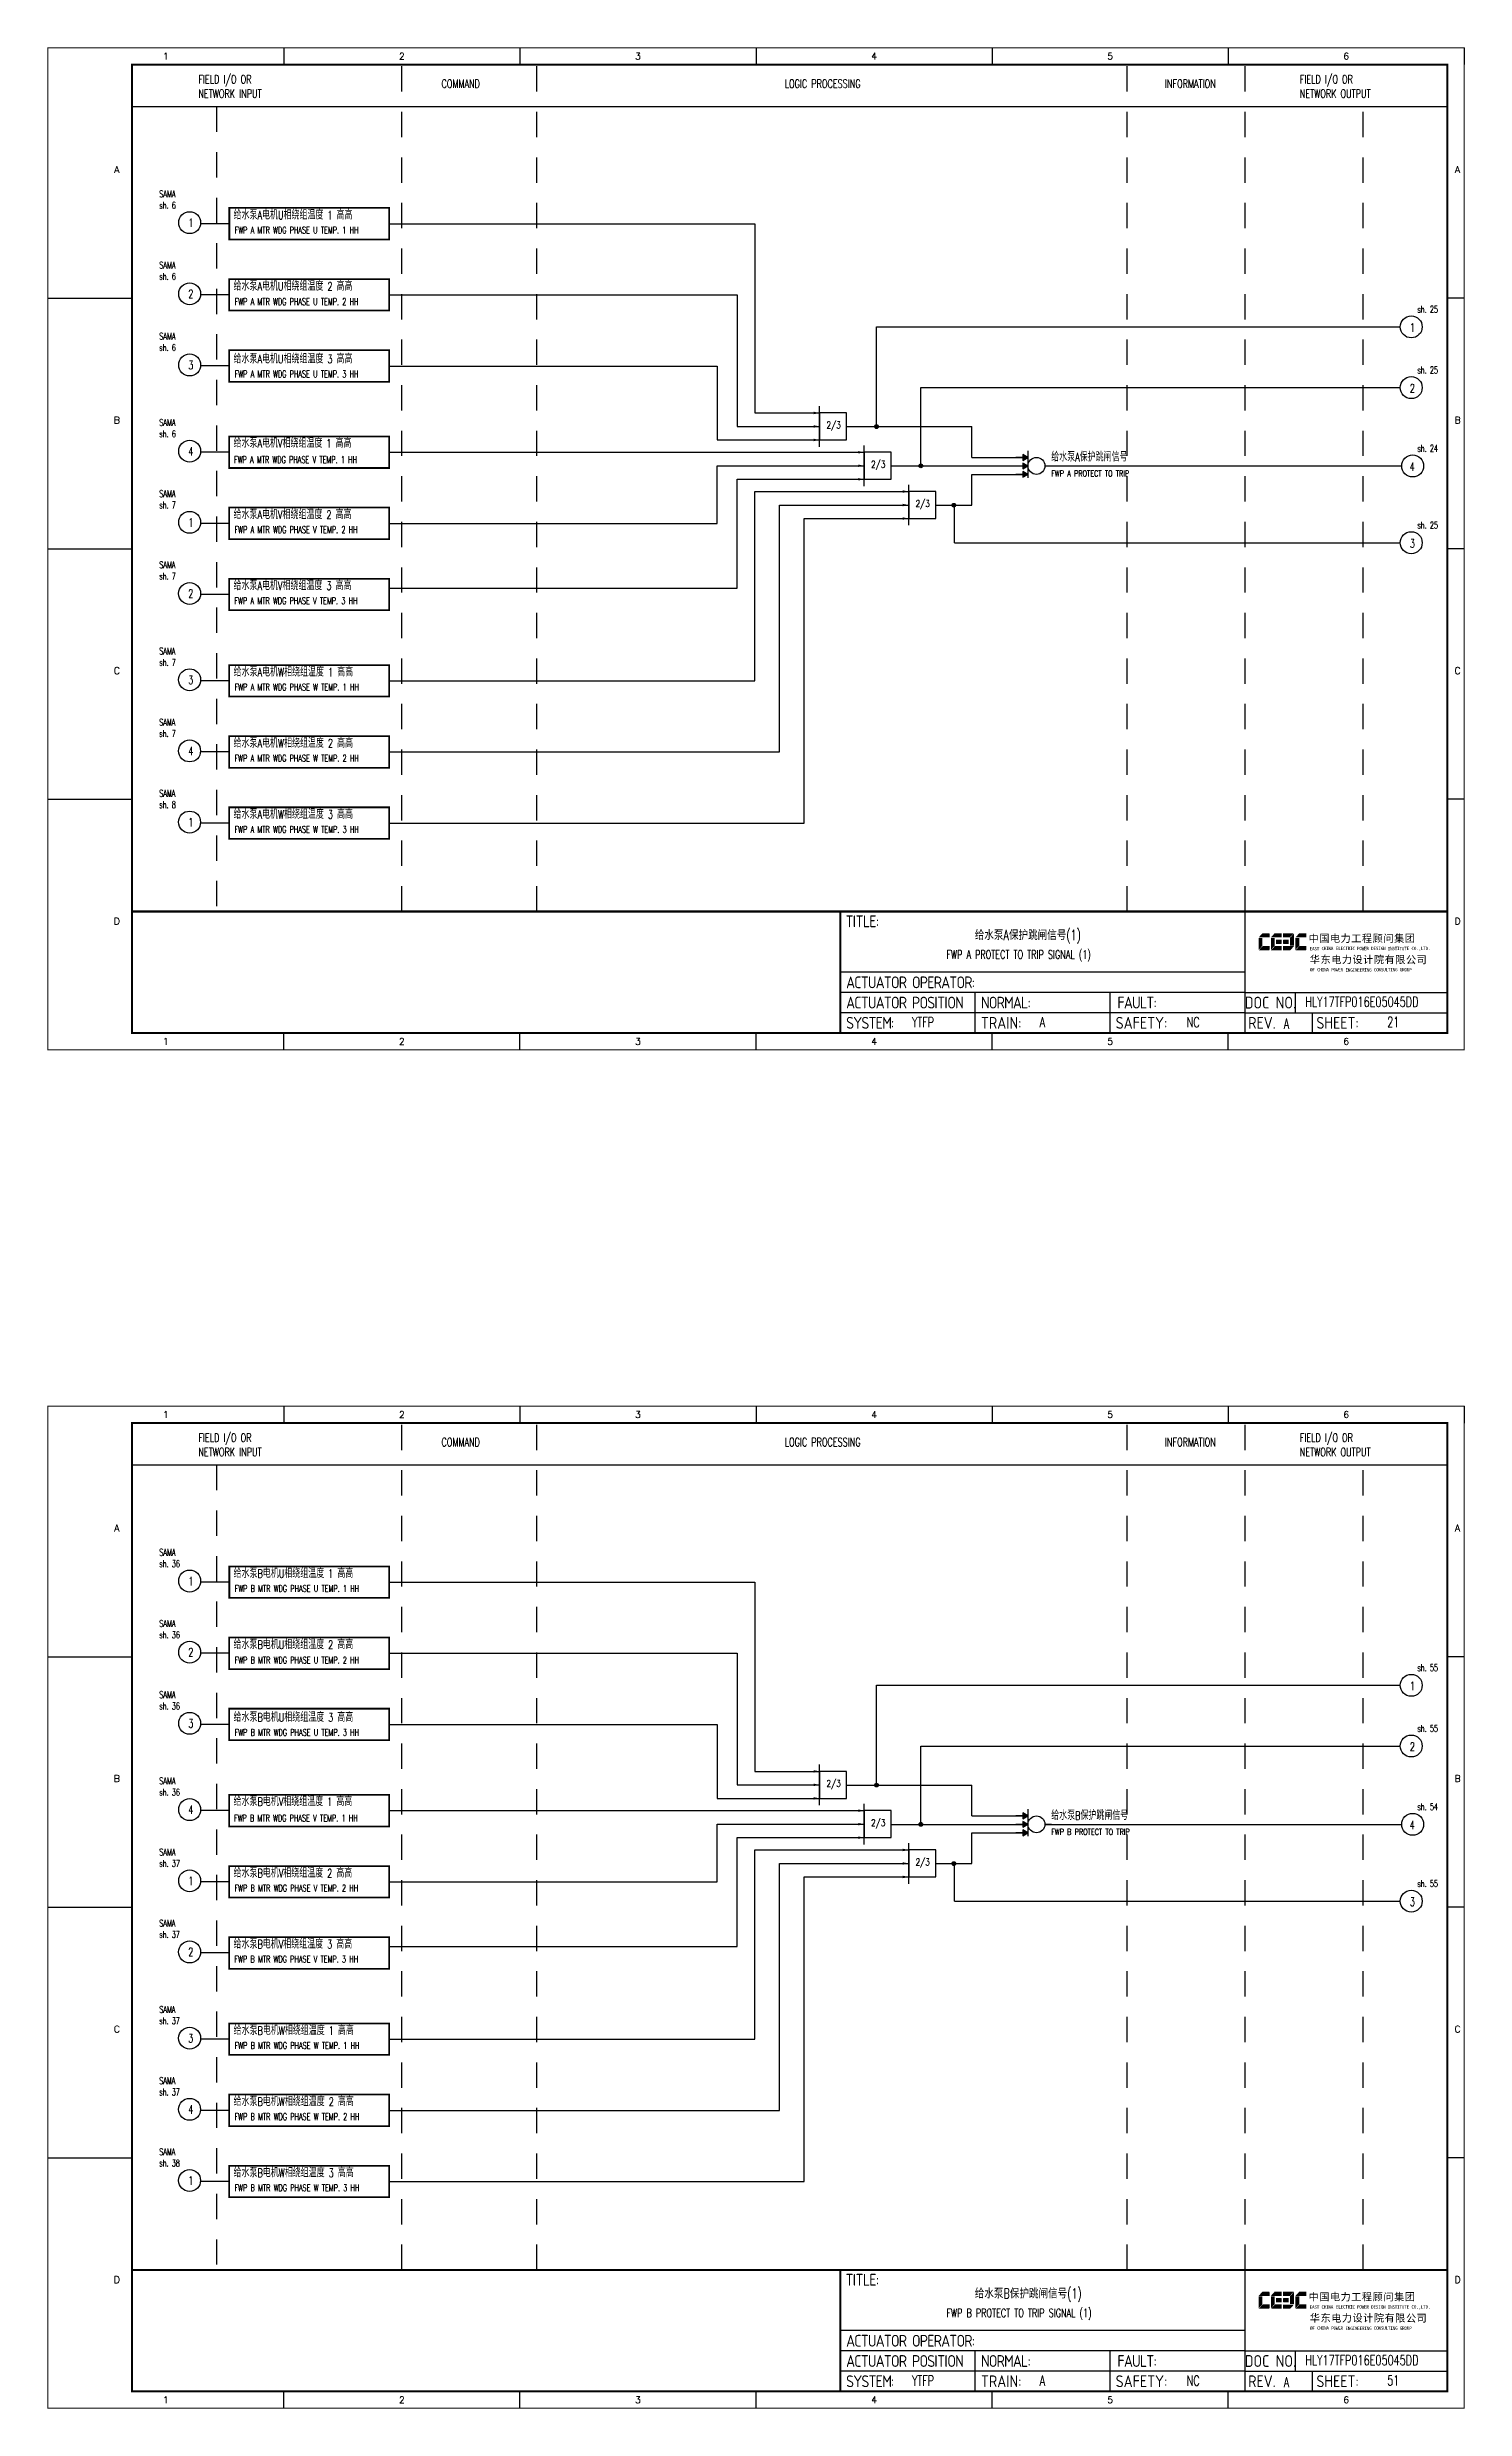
# Model space of a CAD drawing. Header units: millimetres. Extents: x 38833 to 52469, y 29493 to 32647.
# Drawn here: x 47971 to 48392, y 30241 to 30941 of the extents above; entities that cross this region are included whole.
import ezdxf
from ezdxf.enums import TextEntityAlignment as Align

# ---------------------------------------------------------------- set-up
doc = ezdxf.new("R2010")
doc.units = ezdxf.units.MM
doc.linetypes.add('JIS_02_0.7', pattern=[1.35, 0.75, -0.6])
for name, color, linetype in [('BLOCK', 7, 'Continuous'), ('BORDER', 1, 'Continuous'), ('MLINE', 6, 'Continuous'), ('TITLE', 1, 'Continuous'), ('TK', 7, 'Continuous'), ('图框_外框线', 7, 'Continuous'), ('图框_标题栏文字', 6, 'Continuous')]:
    doc.layers.add(name, color=color, linetype=linetype)
doc.styles.add('DANIEL', font='COMPLEX', dxfattribs={"width": 0.7, "bigfont": 'GVFS'})
doc.styles.add('ecepdi', font='simhei.ttf', dxfattribs={"width": 0.9})
doc.styles.get("Standard").update_dxf_attribs({"font": 'romans.shx', "width": 0.7, "bigfont": 'hztxta.shx'})
doc.styles.add('工程字', font='gbenor.shx', dxfattribs={"bigfont": 'gbcbig.shx'})

# ---------------------------------------------------------------- blocks, each defined once
blk = doc.blocks.new('huo2')
at = {"layer": 'BORDER'}
for points in [[(-56.26, 909.27), (-57.76, 910.13), (-57.76, 908.4)], [(-56.26, 906.77), (-57.76, 907.63), (-57.76, 905.9)], [(-56.26, 904.27), (-57.76, 905.13), (-57.76, 903.4)]]:
    blk.add_hatch(color=256, dxfattribs=at).paths.add_polyline_path(points)
for p, q in [((-56.26, 911.28), (-56.26, 903.28)), ((-56.26, 909.27), (-59.86, 909.27)), ((-59.86, 906.77), (-56.26, 906.77)), ((-56.26, 904.27), (-59.86, 904.27)), ((-51.26, 906.77), (-49.26, 906.77))]:
    blk.add_line(p, q, dxfattribs=at)
for points in [[(-56.26, 909.27), (-57.76, 910.13), (-57.76, 908.4)], [(-56.26, 906.77), (-57.76, 907.63), (-57.76, 905.9)], [(-56.26, 904.27), (-57.76, 905.13), (-57.76, 903.4)]]:
    blk.add_lwpolyline(points, close=True, dxfattribs=at)
blk.add_circle((-53.76, 906.77), 2.5, dxfattribs=at)
blk = doc.blocks.new('A$C1E0003F3')
h = blk.add_hatch(color=152)
edge = h.paths.add_edge_path()
edge.add_ellipse((5.15, 4.41), major_axis=(0, 0.211), ratio=0.769231, start_angle=-90, end_angle=0)
edge.add_line((5.15, 4.62), (3.22, 4.62))
edge.add_line((3.22, 4.62), (2.09, 3.35))
edge.add_line((2.09, 3.35), (5.32, 3.35))
edge.add_line((5.32, 3.35), (5.32, 4.41))
h.paths.add_polyline_path([(3.22, 3.23), (2.09, 3.23), (2.09, -0.36), (3.22, 0.91)])
edge = h.paths.add_edge_path()
edge.add_line((5.32, 0.81), (3.27, 0.81))
edge.add_line((3.27, 0.81), (2.13, -0.46))
edge.add_line((2.13, -0.46), (5.15, -0.46))
edge.add_ellipse((5.15, -0.25), major_axis=(0, 0.211), ratio=0.769231, start_angle=180, end_angle=270)
edge.add_line((5.32, -0.25), (5.32, 0.81))
h = blk.add_hatch(color=152)
edge = h.paths.add_edge_path()
edge.add_ellipse((8.78, 4.41), major_axis=(0, 0.211), ratio=0.769231, start_angle=-90, end_angle=0)
edge.add_line((8.78, 4.62), (6.84, 4.62))
edge.add_line((6.84, 4.62), (5.71, 3.35))
edge.add_line((5.71, 3.35), (8.94, 3.35))
edge.add_line((8.94, 3.35), (8.94, 4.41))
h.paths.add_polyline_path([(6.84, 3.23), (5.71, 3.23), (5.71, -0.36), (6.84, 0.91)])
edge = h.paths.add_edge_path()
edge.add_ellipse((8.78, 2.49), major_axis=(0, 0.211), ratio=0.769231, start_angle=-90, end_angle=0)
edge.add_line((8.78, 2.7), (7.22, 2.7))
edge.add_line((7.22, 2.7), (7.22, 1.44))
edge.add_line((7.22, 1.44), (8.78, 1.44))
edge.add_ellipse((8.78, 1.65), major_axis=(0, 0.211), ratio=0.769231, start_angle=180, end_angle=270)
edge.add_line((8.94, 1.65), (8.94, 2.49))
edge = h.paths.add_edge_path()
edge.add_line((8.94, 0.81), (6.89, 0.81))
edge.add_line((6.89, 0.81), (5.75, -0.46))
edge.add_line((5.75, -0.46), (8.78, -0.46))
edge.add_ellipse((8.78, -0.25), major_axis=(0, 0.211), ratio=0.769231, start_angle=180, end_angle=270)
edge.add_line((8.94, -0.25), (8.94, 0.81))
h = blk.add_hatch(color=1)
edge = h.paths.add_edge_path()
edge.add_line((12.48, 4.62), (9.46, 4.62))
edge.add_ellipse((9.46, 4.41), major_axis=(0, 0.211), ratio=0.769231, start_angle=0, end_angle=90)
edge.add_line((9.3, 4.41), (9.3, 3.35))
edge.add_line((9.3, 3.35), (11.35, 3.35))
edge.add_line((11.35, 3.35), (12.48, 4.62))
h.paths.add_polyline_path([(12.57, 4.56), (11.38, 3.23), (11.38, 0.93), (12.57, 0.93)])
edge = h.paths.add_edge_path()
edge.add_line((11.03, 2.7), (9.46, 2.7))
edge.add_ellipse((9.46, 2.49), major_axis=(0, 0.211), ratio=0.769231, start_angle=0, end_angle=90)
edge.add_line((9.3, 2.49), (9.3, 1.65))
edge.add_ellipse((9.46, 1.65), major_axis=(0, 0.211), ratio=0.769231, start_angle=90, end_angle=180)
edge.add_line((9.46, 1.44), (11.03, 1.44))
edge.add_line((11.03, 1.44), (11.03, 2.7))
h = blk.add_hatch(color=1)
edge = h.paths.add_edge_path()
edge.add_line((12.58, 0.79), (9.3, 0.79))
edge.add_line((9.3, 0.79), (9.3, -0.27))
edge.add_ellipse((9.46, -0.27), major_axis=(0, 0.211), ratio=0.769231, start_angle=90, end_angle=180)
edge.add_line((9.46, -0.48), (11.43, -0.48))
edge.add_line((11.43, -0.48), (12.58, 0.79))
h = blk.add_hatch(color=152)
edge = h.paths.add_edge_path()
edge.add_ellipse((16.11, 4.41), major_axis=(0, 0.211), ratio=0.769231, start_angle=-90, end_angle=0)
edge.add_line((16.11, 4.62), (14.14, 4.62))
edge.add_line((14.14, 4.62), (13, 3.35))
edge.add_line((13, 3.35), (16.27, 3.35))
edge.add_line((16.27, 3.35), (16.27, 4.41))
h.paths.add_polyline_path([(14.14, 3.23), (13, 3.23), (13, -0.36), (14.14, 0.91)])
edge = h.paths.add_edge_path()
edge.add_line((16.27, 0.81), (14.18, 0.81))
edge.add_line((14.18, 0.81), (13.04, -0.46))
edge.add_line((13.04, -0.46), (16.03, -0.46))
edge.add_ellipse((16.03, -0.15), major_axis=(0, 0.316), ratio=0.769231, start_angle=180, end_angle=270)
edge.add_line((16.27, -0.15), (16.27, 0.81))
at = {"layer": 'TITLE', "color": 7, "style": 'ecepdi'}
for s, p in [('中', (16.92, 1.94)), ('国', (20.09, 2)), ('电', (23.25, 1.99)), ('力', (26.39, 1.96)), ('工', (29.53, 1.95)), ('程', (32.71, 1.98)), ('顾', (35.9, 1.98)), ('问', (39.09, 1.94)), ('集', (42.26, 1.98)), ('团', (45.42, 2.01)), ('华', (17.24, -4.31)), ('东', (20.45, -4.29)), ('电', (23.62, -4.35)), ('力', (26.75, -4.32)), ('设', (29.92, -4.3)), ('计', (33.05, -4.31)), ('院', (36.26, -4.29)), ('有', (39.41, -4.29)), ('限', (42.57, -4.32)), ('公', (45.78, -4.38)), ('司', (48.91, -4.35))]:
    blk.add_text(s, height=2.2, dxfattribs=at).set_placement(p)
at = {"layer": 'TITLE', "color": 7, "style": 'ecepdi', "width": 0.975}
for s, p in [('E', (17.58, 0.02)), ('A', (18.29, 0.03)), ('S', (19, 0.03)), ('T', (19.7, 0.03)), ('C', (21.1, 0.09)), ('H', (21.77, 0.09)), ('I', (22.46, 0.09)), ('N', (23.17, 0.1)), ('A', (23.86, 0.1)), ('E', (25.35, 0.09)), ('L', (26.05, 0.11)), ('E', (26.76, 0.1)), ('C', (27.46, 0.12)), ('T', (28.18, 0.11)), ('R', (28.87, 0.1)), ('I', (29.57, 0.11)), ('C', (30.28, 0.1)), ('P', (31.64, 0.09)), ('O', (32.32, 0.08)), ('W', (33.03, 0.08)), ('E', (33.72, 0.08)), ('R', (34.42, 0.09)), ('D', (35.81, 0.1)), ('E', (36.52, 0.1)), ('S', (37.2, 0.1)), ('I', (37.91, 0.09)), ('G', (38.68, 0.11)), ('N', (39.38, 0.09)), ('I', (40.72, 0.07)), ('N', (41.43, 0.08)), ('S', (42.14, 0.08)), ('T', (42.83, 0.08)), ('I', (43.52, 0.09)), ('T', (44.22, 0.07)), ('U', (44.93, 0.07)), ('T', (45.63, 0.08)), ('E', (46.34, 0.09)), ('C', (47.76, 0.11)), ('O', (48.48, 0.1)), ('L', (50.56, 0.1)), ('T', (51.27, 0.1)), ('D', (51.96, 0.1)), ('O', (17.67, -6.18)), ('OF', (18.01, -6.2)), ('F', (18.37, -6.2)), ('C', (19.8, -6.19)), ('H', (20.47, -6.19)), ('I', (21.15, -6.19)), ('N', (21.87, -6.18)), ('A', (22.56, -6.18)), ('P', (23.98, -6.2)), ('O', (24.66, -6.21)), ('W', (25.36, -6.21)), ('E', (26.06, -6.21)), ('R', (26.75, -6.2)), ('E', (28.19, -6.24)), ('N', (28.91, -6.27)), ('G', (29.62, -6.26)), ('I', (30.32, -6.27)), ('N', (31.02, -6.27)), ('E', (31.7, -6.28)), ('E', (32.41, -6.27)), ('R', (33.1, -6.24)), ('I', (33.81, -6.24)), ('N', (34.51, -6.26)), ('G', (35.2, -6.24)), ('C', (36.61, -6.19)), ('O', (37.3, -6.21)), ('N', (38, -6.2)), ('S', (38.71, -6.21)), ('U', (39.41, -6.18)), ('L', (40.11, -6.18)), ('T', (40.81, -6.19)), ('I', (41.51, -6.21)), ('N', (42.2, -6.21)), ('G', (42.91, -6.17)), ('G', (44.29, -6.2)), ('R', (45, -6.21)), ('O', (45.69, -6.22)), ('U', (46.39, -6.2)), ('P', (47.1, -6.23)), ('.', (49.23, 0.1)), (',', (49.87, 0.1)), ('.', (52.72, 0.11))]:
    blk.add_text(s, height=1, dxfattribs=at).set_placement(p, align=Align.MIDDLE_CENTER)
blk = doc.blocks.new('A$C613255F0')
for p, q in [((70, 297), (70, 292)), ((140, 297), (140, 292)), ((210, 297), (210, 292)), ((280, 297), (280, 292)), ((350, 297), (350, 292)), ((420, 297), (420, 292)), ((0, 222.75), (25, 222.75)), ((420, 222.75), (415, 222.75)), ((0, 148.5), (25, 148.5)), ((420, 148.5), (415, 148.5)), ((0, 74.25), (25, 74.25)), ((420, 74.25), (415, 74.25)), ((70, 0), (70, 5)), ((140, 0), (140, 5)), ((210, 0), (210, 5)), ((280, 0), (280, 5)), ((350, 0), (350, 5))]:
    blk.add_line(p, q)
at = {"layer": 'MLINE', "linetype": 'JIS_02_0.7', "ltscale": 10}
for p, q in [((105, 41), (105, 292)), ((145, 41), (145, 292)), ((320, 41), (320, 292)), ((355, 41), (355, 292)), ((50, 279.56), (50, 41)), ((390, 41), (390, 279.56))]:
    blk.add_line(p, q, dxfattribs=at)
at = {"layer": 'MLINE'}
blk.add_line((25, 279.56), (415, 279.56), dxfattribs=at)
at = {"layer": '图框_外框线'}
for p, q in [((355, 5), (355, 41)), ((355, 23), (235, 23)), ((355, 17), (235, 17)), ((275, 11), (275, 17)), ((315, 11), (315, 17)), ((355, 17), (415, 17)), ((370, 11), (370, 17)), ((355, 11), (235, 11)), ((355, 11), (235, 11)), ((275, 5), (275, 11)), ((315, 5), (315, 11)), ((355, 11), (415, 11)), ((375, 5), (375, 11))]:
    blk.add_line(p, q, dxfattribs=at)
for points, const_width in [([(0, 0), (420, 0), (420, 297), (0, 297)], 0.3), ([(25, 5), (415, 5), (415, 292), (25, 292)], 0.6)]:
    blk.add_lwpolyline(points, close=True, dxfattribs=dict(at, const_width=const_width))
at = {"layer": '图框_外框线', "const_width": 0.6}
blk.add_lwpolyline([(235, 41), (25, 41)], dxfattribs=at)
at = {"layer": '图框_外框线'}
blk.add_lwpolyline([(415, 41, 0.6, 0.6, 0), (235, 41, 0.6, 0.6, 0), (235, 5, 0, 0, 0)], format="xyseb", dxfattribs=at)
blk.add_blockref('A$C1E0003F3', (356.94, 29.95))
at = {"layer": 'MLINE', "char_height": 2.5, "width": 31.8959, "attachment_point": 1}
for s, insert in [('FIELD I/O OR', (44.67, 288.89)), ('COMMAND', (116.74, 287.58)), ('LOGIC PROCESSING', (218.52, 287.58)), ('INFORMATION', (331.25, 287.58)), ('FIELD I/O OR', (371.22, 288.89)), ('NETWORK INPUT', (44.67, 284.64)), ('NETWORK OUTPUT', (371.22, 284.64))]:
    blk.add_mtext(s, dxfattribs=dict(at, insert=insert))
at = {"layer": 'TK', "color": 3}
for s, p in [('1', (35, 294.5)), ('2', (105, 294.5)), ('3', (175, 294.5)), ('4', (245, 294.5)), ('5', (315, 294.5)), ('6', (385, 294.5)), ('1', (35, 2.5)), ('2', (105, 2.5)), ('3', (175, 2.5)), ('4', (245, 2.5)), ('5', (315, 2.5)), ('6', (385, 2.5))]:
    blk.add_text(s, height=2, dxfattribs=at).set_placement(p, align=Align.MIDDLE)
for s, p in [('A', (20.5, 259.88)), ('A', (418, 259.88)), ('B', (20.5, 185.62)), ('B', (418, 185.62)), ('C', (20.5, 111.38)), ('C', (418, 111.38)), ('D', (20.5, 37.12)), ('D', (418, 37.12))]:
    blk.add_text(s, height=2, dxfattribs=at).set_placement(p, align=Align.CENTER)
at = {"layer": '图框_标题栏文字', "char_height": 3.5, "style": '工程字'}
for s, insert, width, attachment_point in [('{\\T0.9; TITLE:}', (234.86, 38.09), 14.2249, 4), ('{\\T0.9; ACTUATOR OPERATOR:}', (235, 20), 40, 4), ('{\\T0.9; ACTUATOR POSITION}', (235, 14), 45, 4), ('{\\T0.9; NORMAL:}', (275, 14), 18.2557, 4), ('{\\T0.9; FAULT:}', (315.44, 14), 15, 4), ('DOC NO.', (362.5, 14), 15, 5), ('{\\T0.9; SYSTEM:}', (235, 8), 17.9526, 4), ('{\\T0.9; }TRAIN: ', (275, 8), 17.6638, 4), ('SAFETY:', (324.3, 8), 22.3993, 5), ('REV.', (360, 8), 10, 5), ('SHEET:', (382.42, 8), 20, 5)]:
    blk.add_mtext(s, dxfattribs=dict(at, insert=insert, width=width, attachment_point=attachment_point))

msp = doc.modelspace()

# ---------------------------------------------------------------- hatches: boundary and pattern name
h = msp.add_hatch(color=256)
edge = h.paths.add_edge_path()
edge.add_arc((48217.17, 30828.07), 0.55, 0, 360)
h = msp.add_hatch(color=256)
edge = h.paths.add_edge_path()
edge.add_arc((48230.38, 30816.42), 0.55, 0, 360)
h = msp.add_hatch(color=256)
edge = h.paths.add_edge_path()
edge.add_arc((48240.1, 30804.78), 0.55, 0, 360)
h = msp.add_hatch(color=256)
edge = h.paths.add_edge_path()
edge.add_arc((48217.17, 30425.47), 0.55, 0, 360)
h = msp.add_hatch(color=256)
edge = h.paths.add_edge_path()
edge.add_arc((48230.38, 30413.82), 0.55, 0, 360)
h = msp.add_hatch(color=256)
edge = h.paths.add_edge_path()
edge.add_arc((48240.1, 30402.18), 0.55, 0, 360)

# ---------------------------------------------------------------- linework, layer by layer
for p, q in [((48025.32, 30888.22), (48016.8, 30888.22)), ((48072.72, 30888.21), (48181.17, 30888.21)), ((48181.17, 30888.21), (48181.17, 30832.12)), ((48025.31, 30867.13), (48016.8, 30867.13)), ((48072.71, 30867.13), (48175.9, 30867.13)), ((48175.9, 30867.13), (48175.9, 30828.12)), ((48217.17, 30857.63), (48372.5, 30857.63)), ((48217.17, 30828.07), (48217.17, 30857.63)), ((48025.31, 30846.05), (48016.8, 30846.05)), ((48072.71, 30846.04), (48169.94, 30846.04)), ((48169.94, 30846.04), (48169.94, 30824.12)), ((48230.38, 30816.42), (48230.38, 30839.64)), ((48230.38, 30839.64), (48372.5, 30839.64)), ((48181.17, 30832.12), (48200.34, 30832.12)), ((48169.94, 30824.12), (48200.34, 30824.12)), ((48175.9, 30828.12), (48200.34, 30828.12)), ((48208.34, 30828.07), (48245.45, 30828.07)), ((48245.45, 30818.92), (48245.45, 30828.07)), ((48025.31, 30820.48), (48016.79, 30820.48)), ((48072.71, 30820.47), (48213.55, 30820.47)), ((48245.45, 30818.92), (48262.11, 30818.92)), ((48169.94, 30816.48), (48213.55, 30816.48)), ((48169.94, 30799.39), (48169.94, 30816.48)), ((48175.9, 30812.47), (48213.55, 30812.47)), ((48175.9, 30780.21), (48175.9, 30812.47)), ((48221.55, 30816.42), (48262.11, 30816.42)), ((48245.45, 30813.92), (48262.11, 30813.92)), ((48245.45, 30804.78), (48245.45, 30813.92)), ((48267.11, 30816.42), (48372.93, 30816.42)), ((48181.17, 30752.73), (48181.17, 30808.83)), ((48181.17, 30808.83), (48226.75, 30808.83)), ((48188.46, 30731.65), (48188.47, 30804.83)), ((48188.47, 30804.83), (48226.75, 30804.83)), ((48234.75, 30804.78), (48245.45, 30804.78)), ((48240.31, 30793.66), (48240.31, 30804.78)), ((48025.31, 30799.39), (48016.8, 30799.39)), ((48072.71, 30799.39), (48169.94, 30799.39)), ((48195.76, 30710.56), (48195.76, 30800.83)), ((48195.76, 30800.83), (48226.75, 30800.83)), ((48240.31, 30793.66), (48372.5, 30793.66)), ((48025.3, 30778.31), (48016.79, 30778.31)), ((48072.72, 30780.21), (48175.89, 30780.21)), ((48025.3, 30752.74), (48016.79, 30752.74)), ((48072.72, 30752.73), (48181.17, 30752.73)), ((48025.3, 30731.65), (48016.78, 30731.65)), ((48072.72, 30731.65), (48188.46, 30731.65)), ((48025.29, 30710.57), (48016.77, 30710.57)), ((48072.71, 30710.56), (48195.75, 30710.56)), ((48025.32, 30485.62), (48016.8, 30485.62)), ((48072.72, 30485.62), (48181.17, 30485.62)), ((48181.17, 30485.62), (48181.17, 30429.52)), ((48025.31, 30464.54), (48016.8, 30464.54)), ((48072.71, 30464.53), (48175.9, 30464.53)), ((48175.9, 30464.53), (48175.9, 30425.52)), ((48217.17, 30455.03), (48372.5, 30455.03)), ((48217.17, 30425.47), (48217.17, 30455.03)), ((48025.31, 30443.45), (48016.8, 30443.45)), ((48072.71, 30443.44), (48169.94, 30443.44)), ((48169.94, 30443.44), (48169.94, 30421.52)), ((48230.38, 30413.82), (48230.38, 30437.04)), ((48230.38, 30437.04), (48372.5, 30437.04)), ((48175.9, 30425.52), (48200.34, 30425.52)), ((48181.17, 30429.52), (48200.34, 30429.52)), ((48208.34, 30425.47), (48245.45, 30425.47)), ((48245.45, 30416.32), (48245.45, 30425.47)), ((48025.31, 30417.88), (48016.79, 30417.88)), ((48072.71, 30417.88), (48213.55, 30417.88)), ((48169.94, 30421.52), (48200.34, 30421.52)), ((48169.94, 30413.88), (48213.55, 30413.88)), ((48169.94, 30396.79), (48169.94, 30413.88)), ((48221.55, 30413.82), (48262.11, 30413.82)), ((48245.45, 30416.32), (48262.11, 30416.32)), ((48245.45, 30411.32), (48262.11, 30411.32)), ((48245.45, 30402.18), (48245.45, 30411.32)), ((48267.11, 30413.82), (48372.93, 30413.82)), ((48175.9, 30409.88), (48213.55, 30409.88)), ((48175.9, 30377.62), (48175.9, 30409.88)), ((48181.17, 30350.14), (48181.17, 30406.23)), ((48181.17, 30406.23), (48226.75, 30406.23)), ((48025.31, 30396.79), (48016.8, 30396.79)), ((48072.71, 30396.79), (48169.94, 30396.79)), ((48188.46, 30329.05), (48188.47, 30402.23)), ((48188.47, 30402.23), (48226.75, 30402.23)), ((48195.76, 30307.96), (48195.76, 30398.23)), ((48195.76, 30398.23), (48226.75, 30398.23)), ((48234.75, 30402.18), (48245.45, 30402.18)), ((48240.31, 30391.06), (48240.31, 30402.18)), ((48240.31, 30391.06), (48372.5, 30391.06)), ((48025.3, 30375.71), (48016.79, 30375.71)), ((48072.72, 30377.62), (48175.89, 30377.62)), ((48025.3, 30350.14), (48016.79, 30350.14)), ((48072.72, 30350.14), (48181.17, 30350.14)), ((48025.3, 30329.05), (48016.78, 30329.05)), ((48072.72, 30329.05), (48188.46, 30329.05)), ((48025.29, 30307.97), (48016.77, 30307.97)), ((48072.71, 30307.96), (48195.75, 30307.96))]:
    msp.add_line(p, q)
at = {"color": 1}
for p, q in [((48200.34, 30822.12), (48200.34, 30834.12)), ((48208.34, 30828.07), (48212.34, 30828.07)), ((48213.55, 30810.47), (48213.55, 30822.47)), ((48221.55, 30816.42), (48225.55, 30816.42)), ((48226.75, 30798.83), (48226.75, 30810.83)), ((48234.75, 30804.78), (48238.75, 30804.78)), ((48200.34, 30419.52), (48200.34, 30431.52)), ((48208.34, 30425.47), (48212.34, 30425.47)), ((48213.55, 30407.88), (48213.55, 30419.88)), ((48221.55, 30413.82), (48225.55, 30413.82)), ((48226.75, 30396.23), (48226.75, 30408.23)), ((48234.75, 30402.18), (48238.75, 30402.18))]:
    msp.add_line(p, q, dxfattribs=at)
at = {"const_width": 0.5}
for points in [[(48025.32, 30892.89), (48072.72, 30892.89), (48072.72, 30883.54), (48025.32, 30883.54), (48025.32, 30892.89)], [(48025.31, 30871.8), (48072.71, 30871.8), (48072.71, 30862.46), (48025.31, 30862.46), (48025.31, 30871.8)], [(48025.31, 30850.71), (48072.71, 30850.71), (48072.71, 30841.37), (48025.31, 30841.37), (48025.31, 30850.71)], [(48025.31, 30825.15), (48072.71, 30825.15), (48072.71, 30815.81), (48025.31, 30815.81), (48025.31, 30825.15)], [(48025.31, 30804.06), (48072.71, 30804.06), (48072.71, 30794.72), (48025.31, 30794.72), (48025.31, 30804.06)], [(48025.31, 30782.98), (48072.71, 30782.98), (48072.71, 30773.64), (48025.31, 30773.64), (48025.31, 30782.98)], [(48025.31, 30757.41), (48072.71, 30757.41), (48072.71, 30748.07), (48025.31, 30748.07), (48025.31, 30757.41)], [(48025.3, 30736.32), (48072.7, 30736.32), (48072.7, 30726.98), (48025.3, 30726.98), (48025.3, 30736.32)], [(48025.29, 30715.24), (48072.69, 30715.24), (48072.69, 30705.9), (48025.29, 30705.9), (48025.29, 30715.24)], [(48025.32, 30490.29), (48072.72, 30490.29), (48072.72, 30480.95), (48025.32, 30480.95), (48025.32, 30490.29)], [(48025.31, 30469.2), (48072.71, 30469.2), (48072.71, 30459.86), (48025.31, 30459.86), (48025.31, 30469.2)], [(48025.31, 30448.11), (48072.71, 30448.11), (48072.71, 30438.77), (48025.31, 30438.77), (48025.31, 30448.11)], [(48025.31, 30422.55), (48072.71, 30422.55), (48072.71, 30413.21), (48025.31, 30413.21), (48025.31, 30422.55)], [(48025.31, 30401.47), (48072.71, 30401.47), (48072.71, 30392.12), (48025.31, 30392.12), (48025.31, 30401.47)], [(48025.31, 30380.38), (48072.71, 30380.38), (48072.71, 30371.04), (48025.31, 30371.04), (48025.31, 30380.38)], [(48025.31, 30354.81), (48072.71, 30354.81), (48072.71, 30345.47), (48025.31, 30345.47), (48025.31, 30354.81)], [(48025.3, 30333.72), (48072.7, 30333.72), (48072.7, 30324.38), (48025.3, 30324.38), (48025.3, 30333.72)], [(48025.29, 30312.64), (48072.69, 30312.64), (48072.69, 30303.3), (48025.29, 30303.3), (48025.29, 30312.64)]]:
    msp.add_lwpolyline(points, dxfattribs=at)
at = {"color": 1}
for points in [[(48200.34, 30824.12), (48208.34, 30824.12), (48208.34, 30832.12), (48200.34, 30832.12)], [(48213.55, 30812.47), (48221.55, 30812.47), (48221.55, 30820.47), (48213.55, 30820.47)], [(48226.75, 30800.83), (48234.75, 30800.83), (48234.75, 30808.83), (48226.75, 30808.83)], [(48200.34, 30421.52), (48208.34, 30421.52), (48208.34, 30429.52), (48200.34, 30429.52)], [(48213.55, 30409.88), (48221.55, 30409.88), (48221.55, 30417.88), (48213.55, 30417.88)], [(48226.75, 30398.23), (48234.75, 30398.23), (48234.75, 30406.23), (48226.75, 30406.23)]]:
    msp.add_lwpolyline(points, close=True, dxfattribs=at)
for centre, radius in [((48013.57, 30888.53), 3.25), ((48013.56, 30867.44), 3.25), ((48375.75, 30857.63), 3.25), ((48013.56, 30846.35), 3.25), ((48375.75, 30839.64), 3.25), ((48013.56, 30820.79), 3.25), ((48217.17, 30828.07), 0.55), ((48230.38, 30816.42), 0.55), ((48376.18, 30816.42), 3.25), ((48013.56, 30799.7), 3.25), ((48240.1, 30804.78), 0.55), ((48375.75, 30793.66), 3.25), ((48013.55, 30778.61), 3.25), ((48013.55, 30753.05), 3.25), ((48013.54, 30731.96), 3.25), ((48013.54, 30710.87), 3.25), ((48013.57, 30485.93), 3.25), ((48013.56, 30464.84), 3.25), ((48375.75, 30455.03), 3.25), ((48013.56, 30443.76), 3.25), ((48375.75, 30437.04), 3.25), ((48217.17, 30425.47), 0.55), ((48013.56, 30418.19), 3.25), ((48230.38, 30413.82), 0.55), ((48376.18, 30413.82), 3.25), ((48013.56, 30397.1), 3.25), ((48240.1, 30402.18), 0.55), ((48375.75, 30391.06), 3.25), ((48013.55, 30376.01), 3.25), ((48013.55, 30350.45), 3.25), ((48013.54, 30329.36), 3.25), ((48013.54, 30308.27), 3.25)]:
    msp.add_circle(centre, radius)
at = {"layer": 'BORDER'}
for p, q in [((48267.11, 30816.42), (48269.11, 30816.42)), ((48267.11, 30413.82), (48269.11, 30413.82))]:
    msp.add_line(p, q, dxfattribs=at)
at = {"layer": 'TITLE', "color": 1}
for p, q in [((48196.88, 30832.12), (48200.34, 30832.12)), ((48196.88, 30828.12), (48200.34, 30828.12)), ((48196.88, 30824.12), (48200.34, 30824.12)), ((48210.08, 30820.47), (48213.55, 30820.47)), ((48210.08, 30816.47), (48213.55, 30816.47)), ((48210.08, 30812.47), (48213.55, 30812.47)), ((48223.29, 30808.83), (48226.75, 30808.83)), ((48223.29, 30804.83), (48226.75, 30804.83)), ((48223.29, 30800.83), (48226.75, 30800.83)), ((48196.88, 30429.52), (48200.34, 30429.52)), ((48196.88, 30425.52), (48200.34, 30425.52)), ((48196.88, 30421.52), (48200.34, 30421.52)), ((48210.08, 30417.88), (48213.55, 30417.88)), ((48210.08, 30413.88), (48213.55, 30413.88)), ((48210.08, 30409.88), (48213.55, 30409.88)), ((48223.29, 30406.23), (48226.75, 30406.23)), ((48223.29, 30402.23), (48226.75, 30402.23)), ((48223.29, 30398.23), (48226.75, 30398.23))]:
    msp.add_line(p, q, dxfattribs=at)
for points in [[(48200.34, 30832.12, 0, 0.744, 0), (48198.57, 30832.12, 0.744, 0.744, 0)], [(48200.34, 30828.12, 0, 0.744, 0), (48198.56, 30828.12, 0.744, 0.744, 0)], [(48200.34, 30824.12, 0, 0.744, 0), (48198.57, 30824.12, 0.744, 0.744, 0)], [(48213.55, 30820.47, 0, 0.744, 0), (48211.77, 30820.47, 0.744, 0.744, 0)], [(48213.55, 30816.47, 0, 0.744, 0), (48211.77, 30816.47, 0.744, 0.744, 0)], [(48213.55, 30812.47, 0, 0.744, 0), (48211.77, 30812.47, 0.744, 0.744, 0)], [(48226.75, 30808.83, 0, 0.744, 0), (48224.97, 30808.83, 0.744, 0.744, 0)], [(48226.75, 30804.83, 0, 0.744, 0), (48224.97, 30804.83, 0.744, 0.744, 0)], [(48226.75, 30800.83, 0, 0.744, 0), (48224.97, 30800.83, 0.744, 0.744, 0)], [(48200.34, 30429.52, 0, 0.744, 0), (48198.57, 30429.52, 0.744, 0.744, 0)], [(48200.34, 30425.52, 0, 0.744, 0), (48198.56, 30425.52, 0.744, 0.744, 0)], [(48200.34, 30421.52, 0, 0.744, 0), (48198.57, 30421.52, 0.744, 0.744, 0)], [(48213.55, 30417.88, 0, 0.744, 0), (48211.77, 30417.88, 0.744, 0.744, 0)], [(48213.55, 30413.88, 0, 0.744, 0), (48211.77, 30413.88, 0.744, 0.744, 0)], [(48213.55, 30409.88, 0, 0.744, 0), (48211.77, 30409.88, 0.744, 0.744, 0)], [(48226.75, 30406.23, 0, 0.744, 0), (48224.97, 30406.23, 0.744, 0.744, 0)], [(48226.75, 30402.23, 0, 0.744, 0), (48224.97, 30402.23, 0.744, 0.744, 0)], [(48226.75, 30398.23, 0, 0.744, 0), (48224.97, 30398.23, 0.744, 0.744, 0)]]:
    msp.add_lwpolyline(points, format="xyseb", dxfattribs=at)

# ---------------------------------------------------------------- block references
for name, p in [('A$C613255F0', (47971.48, 30643.37)), ('huo2', (48318.38, 29909.66)), ('A$C613255F0', (47971.48, 30240.77)), ('huo2', (48318.38, 29507.06))]:
    msp.add_blockref(name, p)

# ---------------------------------------------------------------- texts
at = {"width": 0.7}
for s, height, p in [('给水泵A保护跳闸信号(1) ', 3, (48246.34, 30675.91)), ('FWP A PROTECT TO TRIP SIGNAL (1) ', 2.5, (48237.95, 30670.37)), ('FWP B PROTECT TO TRIP SIGNAL (1) ', 2.5, (48237.95, 30267.77)), ('给水泵B保护跳闸信号(1) ', 3, (48246.34, 30273.31))]:
    msp.add_text(s, height=height, dxfattribs=at).set_placement(p)
at = {"color": 4, "char_height": 2, "width": 73.0067, "attachment_point": 1}
for s, insert in [('SAMA', (48004.56, 30898.04)), ('sh. 6', (48004.56, 30894.68)), ('SAMA', (48004.56, 30876.95)), ('sh. 6', (48004.56, 30873.59)), ('sh. 25', (48377.57, 30863.85)), ('SAMA', (48004.56, 30855.87)), ('sh. 6', (48004.56, 30852.5)), ('sh. 25', (48377.57, 30845.85)), ('SAMA', (48004.56, 30830.3)), ('sh. 6', (48004.56, 30826.94)), ('sh. 24', (48377.57, 30822.64)), ('SAMA', (48004.56, 30809.21)), ('sh. 7', (48004.56, 30805.85)), ('sh. 25', (48377.57, 30799.88)), ('SAMA', (48004.55, 30788.13)), ('sh. 7', (48004.55, 30784.76)), ('SAMA', (48004.55, 30762.56)), ('sh. 7', (48004.55, 30759.2)), ('SAMA', (48004.54, 30741.47)), ('sh. 7', (48004.54, 30738.11)), ('SAMA', (48004.54, 30720.39)), ('sh. 8', (48004.54, 30717.02)), ('SAMA', (48004.56, 30495.44)), ('sh. 36', (48004.56, 30492.08)), ('SAMA', (48004.56, 30474.35)), ('sh. 36', (48004.56, 30470.99)), ('sh. 55', (48377.57, 30461.25)), ('SAMA', (48004.56, 30453.27)), ('sh. 36', (48004.56, 30449.91)), ('sh. 55', (48377.57, 30443.25)), ('SAMA', (48004.56, 30427.7)), ('sh. 36', (48004.56, 30424.34)), ('sh. 54', (48377.57, 30420.04)), ('SAMA', (48004.56, 30406.61)), ('sh. 37', (48004.56, 30403.25)), ('sh. 55', (48377.57, 30397.28)), ('SAMA', (48004.55, 30385.53)), ('sh. 37', (48004.55, 30382.17)), ('SAMA', (48004.55, 30359.96)), ('sh. 37', (48004.55, 30356.6)), ('SAMA', (48004.54, 30338.87)), ('sh. 37', (48004.54, 30335.51)), ('SAMA', (48004.54, 30317.79)), ('sh. 38', (48004.54, 30314.42))]:
    msp.add_mtext(s, dxfattribs=dict(at, insert=insert))
at = {"attachment_point": 1}
for s, insert, char_height, width in [('1', (48013.17, 30889.74), 2.5, 73.0067), ('给水泵A电机U相绕组温度 1 高高', (48026.59, 30892), 2.5, 73.0067), ('FWP A MTR WDG PHASE U TEMP. 1 HH', (48026.9, 30887.31), 2, 73.0067), ('2', (48013.16, 30868.65), 2.5, 73.0067), ('给水泵A电机U相绕组温度 2 高高', (48026.58, 30870.91), 2.5, 73.0067), ('\\PFWP A MTR WDG PHASE U TEMP. 2 HH', (48026.89, 30869.43), 2, 73.0067), ('1', (48375.35, 30858.68), 2.5, 73.0067), ('3', (48013.16, 30847.56), 2.5, 73.0067), ('给水泵A电机U相绕组温度 3 高高', (48026.58, 30849.36), 2.5, 73.0067), ('FWP A MTR WDG PHASE U TEMP. 3 HH', (48026.89, 30844.67), 2, 73.0067), ('2', (48375.35, 30840.68), 2.5, 73.0067), ('给水泵A电机V相绕组温度 1 高高', (48026.59, 30824.38), 2.5, 73.0067), ('4', (48013.16, 30822), 2.5, 73.0067), ('FWP A MTR WDG PHASE V TEMP. 1 HH', (48026.71, 30819.28), 2, 73.0067), ('给水泵A保护跳闸信号', (48269, 30820.28), 2.5, 73.0067), ('4', (48375.29, 30817.47), 2.5, 73.0067), ('FWP A PROTECT TO TRIP', (48269, 30815.1), 1.8, 73.0067), ('给水泵A电机V相绕组温度 2 高高', (48026.59, 30803.2), 2.5, 73.0067), ('1', (48013.16, 30800.91), 2.5, 73.0067), ('FWP A MTR WDG PHASE V TEMP. 2 HH', (48026.87, 30798.53), 2, 73.0067), ('3', (48375.35, 30794.71), 2.5, 73.0067), ('给水泵A电机V相绕组温度 3 高高', (48026.58, 30782.15), 2.5, 73.0067), ('2', (48013.15, 30779.82), 2.5, 73.0067), ('FWP A MTR WDG PHASE V TEMP. 3 HH', (48026.86, 30777.47), 2, 73.0067), ('3', (48013.15, 30754.26), 2.5, 73.0067), ('给水泵A电机W相绕组温度 1 高高', (48026.6, 30756.55), 2.5, 73.0067), ('FWP A MTR WDG PHASE W TEMP. 1 HH', (48026.88, 30751.88), 2, 73.0067), ('4', (48013.15, 30733.17), 2.5, 73.0067), ('给水泵A电机W相绕组温度 2 高高', (48026.59, 30735.46), 2.5, 73.0067), ('FWP A MTR WDG PHASE W TEMP. 2 HH', (48026.87, 30730.79), 2, 73.0067), ('1', (48013.14, 30712.08), 2.5, 73.0067), ('给水泵A电机W相绕组温度 3 高高', (48026.58, 30714.38), 2.5, 73.0067), ('FWP A MTR WDG PHASE W TEMP. 3 HH', (48026.87, 30709.7), 2, 73.0067), ('YTFP', (48227.72, 30653.05), 3, 8.5983), ('A', (48265.58, 30653.05), 3, 4.8474), ('NC', (48309.17, 30653.05), 3, 4.8474), ('A', (48337.95, 30652.61), 3, 8.5983), ('给水泵B电机U相绕组温度 1 高高', (48026.59, 30489.4), 2.5, 73.0067), ('1', (48013.17, 30487.14), 2.5, 73.0067), ('FWP B MTR WDG PHASE U TEMP. 1 HH', (48026.9, 30484.71), 2, 73.0067), ('给水泵B电机U相绕组温度 2 高高', (48026.58, 30468.31), 2.5, 73.0067), ('2', (48013.16, 30466.05), 2.5, 73.0067), ('\\PFWP B MTR WDG PHASE U TEMP. 2 HH', (48026.89, 30466.83), 2, 73.0067), ('1', (48375.35, 30456.08), 2.5, 73.0067), ('给水泵B电机U相绕组温度 3 高高', (48026.58, 30446.76), 2.5, 73.0067), ('3', (48013.16, 30444.97), 2.5, 73.0067), ('FWP B MTR WDG PHASE U TEMP. 3 HH', (48026.89, 30442.07), 2, 73.0067), ('2', (48375.35, 30438.08), 2.5, 73.0067), ('4', (48013.16, 30419.4), 2.5, 73.0067), ('给水泵B电机V相绕组温度 1 高高', (48026.59, 30421.79), 2.5, 73.0067), ('给水泵B保护跳闸信号', (48269, 30417.68), 2.5, 73.0067), ('FWP B MTR WDG PHASE V TEMP. 1 HH', (48026.71, 30416.68), 2, 73.0067), ('FWP B PROTECT TO TRIP', (48269, 30412.5), 1.8, 73.0067), ('4', (48375.29, 30414.87), 2.5, 73.0067), ('1', (48013.16, 30398.31), 2.5, 73.0067), ('给水泵B电机V相绕组温度 2 高高', (48026.59, 30400.6), 2.5, 73.0067), ('FWP B MTR WDG PHASE V TEMP. 2 HH', (48026.87, 30395.93), 2, 73.0067), ('3', (48375.35, 30392.11), 2.5, 73.0067), ('2', (48013.15, 30377.23), 2.5, 73.0067), ('给水泵B电机V相绕组温度 3 高高', (48026.58, 30379.55), 2.5, 73.0067), ('FWP B MTR WDG PHASE V TEMP. 3 HH', (48026.86, 30374.87), 2, 73.0067), ('3', (48013.15, 30351.66), 2.5, 73.0067), ('给水泵B电机W相绕组温度 1 高高', (48026.6, 30353.95), 2.5, 73.0067), ('FWP B MTR WDG PHASE W TEMP. 1 HH', (48026.88, 30349.28), 2, 73.0067), ('4', (48013.15, 30330.57), 2.5, 73.0067), ('给水泵B电机W相绕组温度 2 高高', (48026.59, 30332.86), 2.5, 73.0067), ('FWP B MTR WDG PHASE W TEMP. 2 HH', (48026.87, 30328.19), 2, 73.0067), ('1', (48013.14, 30309.49), 2.5, 73.0067), ('给水泵B电机W相绕组温度 3 高高', (48026.58, 30311.78), 2.5, 73.0067), ('FWP B MTR WDG PHASE W TEMP. 3 HH', (48026.87, 30307.1), 2, 73.0067), ('YTFP', (48227.72, 30250.45), 3, 8.5983), ('A', (48265.58, 30250.45), 3, 4.8474), ('NC', (48309.17, 30250.45), 3, 4.8474), ('A', (48337.95, 30250.01), 3, 8.5983)]:
    msp.add_mtext(s, dxfattribs=dict(at, insert=insert, char_height=char_height, width=width))
at = {"width": 0.7}
for tag, p, s in [('HLY17TFP016E05045DD', (48344.34, 30656.12), ''), ('21', (48368.61, 30650.12), '1'), ('HLY17TFP016E05045DD', (48344.34, 30253.52), ''), ('51', (48368.61, 30247.52), '1')]:
    msp.add_attdef(tag, p, s, height=3, dxfattribs=at)
at = {"layer": 'BLOCK', "color": 1, "style": 'DANIEL', "width": 0.8}
for p in [(48204.5, 30828.41), (48217.71, 30816.76), (48230.91, 30805.12), (48204.5, 30425.81), (48217.71, 30414.16), (48230.91, 30402.52)]:
    msp.add_text('2/3', height=2, dxfattribs=at).set_placement(p, align=Align.MIDDLE)

doc.saveas('drawing.dxf')
